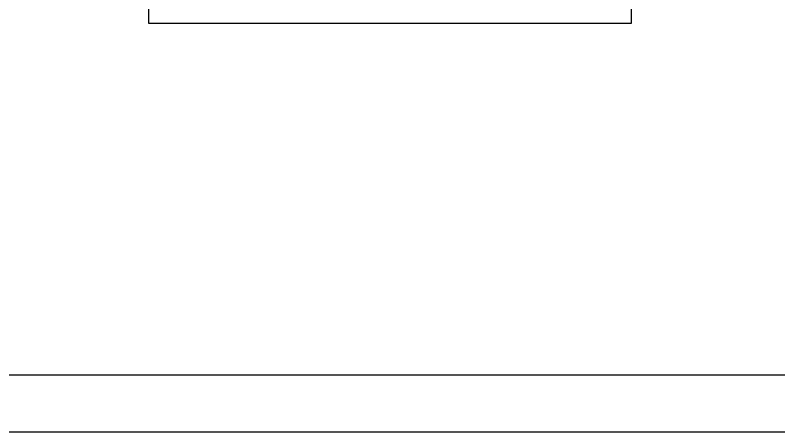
# Model space of a CAD drawing. Extents: x 1.6 to 100.8, y -3.3 to 55.9.
# Drawn here: x 53.31 to 66.76, y 0.87 to 8.2 of the extents above; entities that cross this region are included whole.
import ezdxf

# ---------------------------------------------------------------- set-up
doc = ezdxf.new("R2010")
doc.units = 0
doc.header["$MEASUREMENT"] = 0
doc.layers.get('0').update_dxf_attribs({"linetype": 'CONTINUOUS'})

msp = doc.modelspace()

# ---------------------------------------------------------------- linework, layer by layer
at = {"color": 8}
for p, q in [((55.658, 8.054), (55.658, 28.854)), ((64.158, 9.104), (64.158, 8.054)), ((64.158, 8.054), (55.658, 8.054))]:
    msp.add_line(p, q, dxfattribs=at)
at = {"color": 170}
msp.add_line((4.544, 1.867), (84.205, 1.867), dxfattribs=at)
msp.add_line((2.544, 0.867), (85.205, 0.867))

doc.saveas('drawing.dxf')
